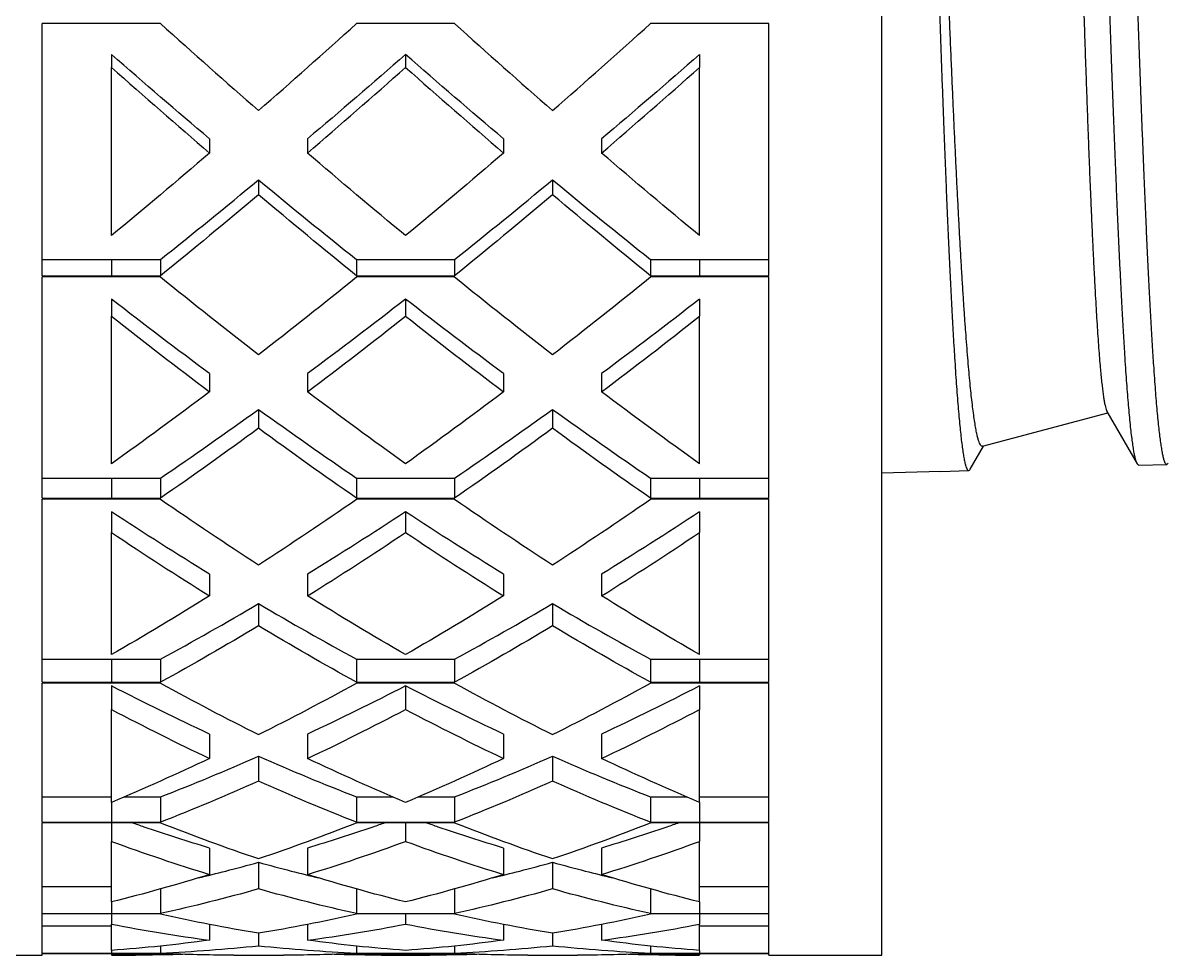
# Model space of a CAD drawing. Header units: inches. Extents: x 0.13 to 5.57, y 0.13 to 4.28.
# Drawn here: x 3.5407 to 3.9538, y 1.2554 to 1.5915 of the extents above; entities that cross this region are included whole.
import ezdxf

# ---------------------------------------------------------------- set-up
doc = ezdxf.new("R2010")
doc.units = ezdxf.units.IN
doc.header["$LTSCALE"] = 0.51841
doc.header["$MEASUREMENT"] = 0
doc.linetypes.add('SLD-Solid', pattern=[0])

msp = doc.modelspace()

# ---------------------------------------------------------------- linework, layer by layer
at = {"color": 7, "linetype": 'SLD-Solid', "lineweight": 25}
for p, q in [((3.8505933, 1.255389), (3.8505933, 1.849139)), ((3.5726523, 1.5912847), (3.5476523, 1.5912847)), ((3.5476523, 1.5003534), (3.5476523, 1.5912847)), ((3.5903299, 1.5912847), (3.5726523, 1.5912847)), ((3.696396, 1.5912847), (3.6610406, 1.5912847)), ((3.7847843, 1.5912847), (3.7671066, 1.5912847)), ((3.8097843, 1.5912847), (3.7847843, 1.5912847)), ((3.8097843, 1.5003534), (3.8097843, 1.5912847)), ((3.5726523, 1.5800867), (3.5726523, 1.5754776)), ((3.6787183, 1.5800867), (3.6787183, 1.5754776)), ((3.7847843, 1.5800867), (3.7847843, 1.5754776)), ((3.5726523, 1.514812), (3.5726523, 1.5754776)), ((3.7847843, 1.514812), (3.7847843, 1.5754776)), ((3.6080076, 1.5497341), (3.6080076, 1.5446051)), ((3.643363, 1.5497341), (3.643363, 1.5446051)), ((3.7140736, 1.5497341), (3.7140736, 1.5446051)), ((3.749429, 1.5497341), (3.749429, 1.5446051)), ((3.6256853, 1.5349492), (3.6256853, 1.5295669)), ((3.7317513, 1.5349492), (3.7317513, 1.5295669)), ((3.5476523, 1.5062277), (3.5726523, 1.5062277)), ((3.5726523, 1.5062277), (3.5903299, 1.5062277)), ((3.5726523, 1.5062277), (3.5726523, 1.5003534)), ((3.5903299, 1.5062277), (3.5903299, 1.5003534)), ((3.6610406, 1.5062277), (3.696396, 1.5062277)), ((3.6610406, 1.5062277), (3.6610406, 1.5003534)), ((3.696396, 1.5062277), (3.696396, 1.5003534)), ((3.7671066, 1.5062277), (3.7847843, 1.5062277)), ((3.7671066, 1.5062277), (3.7671066, 1.5003534)), ((3.7847843, 1.5062277), (3.8097843, 1.5062277)), ((3.7847843, 1.5062277), (3.7847843, 1.5003534)), ((3.5476523, 1.5003534), (3.5726523, 1.5003534)), ((3.5726523, 1.4999297), (3.5476523, 1.4999297)), ((3.5476523, 1.4201606), (3.5476523, 1.4999297)), ((3.5726523, 1.5003534), (3.5903299, 1.5003534)), ((3.5903299, 1.4999297), (3.5726523, 1.4999297)), ((3.6610406, 1.5003534), (3.696396, 1.5003534)), ((3.696396, 1.4999297), (3.6610406, 1.4999297)), ((3.7671066, 1.5003534), (3.7847843, 1.5003534)), ((3.7847843, 1.4999297), (3.7671066, 1.4999297)), ((3.7847843, 1.5003534), (3.8097843, 1.5003534)), ((3.8097843, 1.4999297), (3.7847843, 1.4999297)), ((3.8097843, 1.4201606), (3.8097843, 1.4999297)), ((3.5726523, 1.4919092), (3.5726523, 1.4857897)), ((3.6787183, 1.4919092), (3.6787183, 1.4857897)), ((3.7847843, 1.4919092), (3.7847843, 1.4857897)), ((3.5726523, 1.4325709), (3.5726523, 1.4857897)), ((3.7847843, 1.4325709), (3.7847843, 1.4857897)), ((3.6080076, 1.4650673), (3.6080076, 1.4584879)), ((3.643363, 1.4650673), (3.643363, 1.4584879)), ((3.7140736, 1.4650673), (3.7140736, 1.4584879)), ((3.749429, 1.4650673), (3.749429, 1.4584879)), ((3.6256853, 1.4521511), (3.6256853, 1.4453505)), ((3.7317513, 1.4521511), (3.7317513, 1.4453505)), ((3.8869049, 1.4388687), (3.9320178, 1.4509567)), ((3.9317526, 1.4514154), (3.942691, 1.4324929)), ((3.8823743, 1.4305921), (3.8872047, 1.438949)), ((3.8718111, 1.4297997), (3.8505933, 1.429139)), ((3.8718111, 1.4297997), (3.8818415, 1.430112)), ((3.9432428, 1.4320237), (3.9532685, 1.4323358)), ((3.5476523, 1.4273855), (3.5726523, 1.4273855)), ((3.5726523, 1.4273855), (3.5903299, 1.4273855)), ((3.5726523, 1.4273855), (3.5726523, 1.4201606)), ((3.5903299, 1.4273855), (3.5903299, 1.4201606)), ((3.6610406, 1.4273855), (3.696396, 1.4273855)), ((3.6610406, 1.4273855), (3.6610406, 1.4201606)), ((3.696396, 1.4273855), (3.696396, 1.4201606)), ((3.7671066, 1.4273855), (3.7847843, 1.4273855)), ((3.7671066, 1.4273855), (3.7671066, 1.4201606)), ((3.7847843, 1.4273855), (3.8097843, 1.4273855)), ((3.7847843, 1.4273855), (3.7847843, 1.4201606)), ((3.5476523, 1.4201606), (3.5726523, 1.4201606)), ((3.5726523, 1.4197987), (3.5476523, 1.4197987)), ((3.5476523, 1.3537555), (3.5476523, 1.4197987)), ((3.5726523, 1.4201606), (3.5903299, 1.4201606)), ((3.5903299, 1.4197987), (3.5726523, 1.4197987)), ((3.6610406, 1.4201606), (3.696396, 1.4201606)), ((3.696396, 1.4197987), (3.6610406, 1.4197987)), ((3.7671066, 1.4201606), (3.7847843, 1.4201606)), ((3.7847843, 1.4197987), (3.7671066, 1.4197987)), ((3.7847843, 1.4201606), (3.8097843, 1.4201606)), ((3.8097843, 1.4197987), (3.7847843, 1.4197987)), ((3.8097843, 1.3537555), (3.8097843, 1.4197987)), ((3.5726523, 1.4152134), (3.5726523, 1.40778)), ((3.6787183, 1.4152134), (3.6787183, 1.40778)), ((3.7847843, 1.4152134), (3.7847843, 1.40778)), ((3.5726523, 1.3637187), (3.5726523, 1.40778)), ((3.7847843, 1.3637187), (3.7847843, 1.40778)), ((3.6080076, 1.3927449), (3.6080076, 1.3849266)), ((3.643363, 1.3927449), (3.643363, 1.3849266)), ((3.7140736, 1.3927449), (3.7140736, 1.3849266)), ((3.749429, 1.3927449), (3.749429, 1.3849266)), ((3.6256853, 1.3821126), (3.6256853, 1.3741121)), ((3.7317513, 1.3821126), (3.7317513, 1.3741121)), ((3.5476523, 1.3620988), (3.5726523, 1.3620988)), ((3.5726523, 1.3620988), (3.5903299, 1.3620988)), ((3.5726523, 1.3620988), (3.5726523, 1.3537555)), ((3.5903299, 1.3620988), (3.5903299, 1.3537555)), ((3.6610406, 1.3620988), (3.696396, 1.3620988)), ((3.6610406, 1.3620988), (3.6610406, 1.3537555)), ((3.696396, 1.3620988), (3.696396, 1.3537555)), ((3.7671066, 1.3620988), (3.7847843, 1.3620988)), ((3.7671066, 1.3620988), (3.7671066, 1.3537555)), ((3.7847843, 1.3620988), (3.8097843, 1.3620988)), ((3.7847843, 1.3620988), (3.7847843, 1.3537555)), ((3.5476523, 1.3537555), (3.5726523, 1.3537555)), ((3.5726523, 1.353467), (3.5476523, 1.353467)), ((3.5476523, 1.3032724), (3.5476523, 1.353467)), ((3.5726523, 1.3537555), (3.5903299, 1.3537555)), ((3.5903299, 1.353467), (3.5726523, 1.353467)), ((3.5726523, 1.3524643), (3.5726523, 1.343956)), ((3.6610406, 1.3537555), (3.696396, 1.3537555)), ((3.696396, 1.353467), (3.6610406, 1.353467)), ((3.6787183, 1.3524643), (3.6787183, 1.343956)), ((3.7671066, 1.3537555), (3.7847843, 1.3537555)), ((3.7847843, 1.353467), (3.7671066, 1.353467)), ((3.7847843, 1.3537555), (3.8097843, 1.3537555)), ((3.8097843, 1.353467), (3.7847843, 1.353467)), ((3.7847843, 1.3524643), (3.7847843, 1.343956)), ((3.8097843, 1.3032724), (3.8097843, 1.353467)), ((3.5726523, 1.3104682), (3.5726523, 1.343956)), ((3.7847843, 1.3104682), (3.7847843, 1.343956)), ((3.6080076, 1.3350914), (3.6080076, 1.3262854)), ((3.643363, 1.3350914), (3.643363, 1.3262854)), ((3.7140736, 1.3350914), (3.7140736, 1.3262854)), ((3.749429, 1.3350914), (3.749429, 1.3262854)), ((3.6256853, 1.3270846), (3.6256853, 1.3181415)), ((3.7317513, 1.3270846), (3.7317513, 1.3181415)), ((3.5476523, 1.3124659), (3.5726523, 1.3124659)), ((3.5773025, 1.3124659), (3.5903299, 1.3124659)), ((3.5903299, 1.3124659), (3.5903299, 1.3032724)), ((3.6610406, 1.3124659), (3.6740681, 1.3124659)), ((3.6610406, 1.3124659), (3.6610406, 1.3032724)), ((3.6833685, 1.3124659), (3.696396, 1.3124659)), ((3.696396, 1.3124659), (3.696396, 1.3032724)), ((3.7671066, 1.3124659), (3.7801341, 1.3124659)), ((3.7671066, 1.3124659), (3.7671066, 1.3032724)), ((3.7847843, 1.3124659), (3.8097843, 1.3124659)), ((3.5476523, 1.3032724), (3.5726523, 1.3032724)), ((3.5726523, 1.3030666), (3.5476523, 1.3030666)), ((3.5476523, 1.2703339), (3.5476523, 1.3030666)), ((3.5726523, 1.3032724), (3.5903299, 1.3032724)), ((3.5903299, 1.3030666), (3.5726523, 1.3030666)), ((3.5726523, 1.3030666), (3.5726523, 1.296369)), ((3.6610406, 1.3032724), (3.696396, 1.3032724)), ((3.696396, 1.3030666), (3.6610406, 1.3030666)), ((3.6787183, 1.3030666), (3.6787183, 1.296369)), ((3.7671066, 1.3032724), (3.7847843, 1.3032724)), ((3.7847843, 1.3030666), (3.7671066, 1.3030666)), ((3.7847843, 1.3032724), (3.8097843, 1.3032724)), ((3.8097843, 1.3030666), (3.7847843, 1.3030666)), ((3.7847843, 1.3030666), (3.7847843, 1.296369)), ((3.8097843, 1.2703339), (3.8097843, 1.3030666)), ((3.5726523, 1.2745311), (3.5726523, 1.296369)), ((3.6080076, 1.2939598), (3.6080076, 1.2844492)), ((3.643363, 1.2939598), (3.643363, 1.2844492)), ((3.7140736, 1.2939598), (3.7140736, 1.2844492)), ((3.749429, 1.2939598), (3.749429, 1.2844492)), ((3.7847843, 1.2745311), (3.7847843, 1.296369)), ((3.6256853, 1.2888359), (3.6256853, 1.2792376)), ((3.7317513, 1.2888359), (3.7317513, 1.2792376)), ((3.5476523, 1.2800822), (3.5726523, 1.2800822)), ((3.5903299, 1.2792657), (3.5903299, 1.2703339)), ((3.6610406, 1.2792657), (3.6610406, 1.2703339)), ((3.696396, 1.2792657), (3.696396, 1.2703339)), ((3.7671066, 1.2792657), (3.7671066, 1.2703339)), ((3.7847843, 1.2800822), (3.8097843, 1.2800822)), ((3.5476523, 1.2703339), (3.5726523, 1.2703339)), ((3.5726523, 1.2702174), (3.5476523, 1.2702174)), ((3.5476523, 1.2559987), (3.5476523, 1.2702174)), ((3.5726523, 1.2703339), (3.5903299, 1.2703339)), ((3.5903299, 1.2702174), (3.5726523, 1.2702174)), ((3.5726523, 1.2702174), (3.5726523, 1.2665485)), ((3.6610406, 1.2703339), (3.696396, 1.2703339)), ((3.696396, 1.2702174), (3.6610406, 1.2702174)), ((3.6787183, 1.2702174), (3.6787183, 1.2665485)), ((3.7671066, 1.2703339), (3.7847843, 1.2703339)), ((3.7847843, 1.2702174), (3.7671066, 1.2702174)), ((3.7847843, 1.2703339), (3.8097843, 1.2703339)), ((3.8097843, 1.2702174), (3.7847843, 1.2702174)), ((3.7847843, 1.2702174), (3.7847843, 1.2665485)), ((3.8097843, 1.2559987), (3.8097843, 1.2702174)), ((3.5476523, 1.2659884), (3.5726523, 1.2659884)), ((3.5726523, 1.2570624), (3.5726523, 1.2665485)), ((3.6080076, 1.2665772), (3.6080076, 1.2607626)), ((3.643363, 1.2665772), (3.643363, 1.2607626)), ((3.7140736, 1.2665772), (3.7140736, 1.2607626)), ((3.749429, 1.2665772), (3.749429, 1.2607626)), ((3.7847843, 1.2570624), (3.7847843, 1.2665485)), ((3.7847843, 1.2659884), (3.8097843, 1.2659884)), ((3.6256853, 1.263396), (3.6256853, 1.2586508)), ((3.7317513, 1.263396), (3.7317513, 1.2586508)), ((3.5476523, 1.2559987), (3.5726523, 1.2559987)), ((3.5726523, 1.2559752), (3.5476523, 1.2559752)), ((3.5476523, 1.255389), (3.5476523, 1.2559752)), ((3.5726523, 1.2559987), (3.5903299, 1.2559987)), ((3.5903299, 1.2559752), (3.5726523, 1.2559752)), ((3.5726523, 1.2559752), (3.5726523, 1.2554529)), ((3.5903299, 1.2586799), (3.5903299, 1.2559987)), ((3.6610406, 1.2586799), (3.6610406, 1.2559987)), ((3.6610406, 1.2559987), (3.696396, 1.2559987)), ((3.696396, 1.2559752), (3.6610406, 1.2559752)), ((3.6787183, 1.2559752), (3.6787183, 1.2554529)), ((3.696396, 1.2586799), (3.696396, 1.2559987)), ((3.7671066, 1.2586799), (3.7671066, 1.2559987)), ((3.7671066, 1.2559987), (3.7847843, 1.2559987)), ((3.7847843, 1.2559752), (3.7671066, 1.2559752)), ((3.7847843, 1.2559987), (3.8097843, 1.2559987)), ((3.8097843, 1.2559752), (3.7847843, 1.2559752)), ((3.7847843, 1.2559752), (3.7847843, 1.2554529)), ((3.8097843, 1.255389), (3.8097843, 1.2559752)), ((3.5068433, 1.255389), (3.5476523, 1.255389)), ((3.5726523, 1.255389), (3.5813602, 1.255389)), ((3.6167155, 1.255389), (3.6346551, 1.255389)), ((3.6700104, 1.255389), (3.6874262, 1.255389)), ((3.7227815, 1.255389), (3.7407211, 1.255389)), ((3.7760764, 1.255389), (3.7847843, 1.255389)), ((3.8097843, 1.255389), (3.8505933, 1.255389))]:
    msp.add_line(p, q, dxfattribs=at)
at = {"color": 8, "linetype": 'SLD-Solid', "lineweight": 25}
for p, q in [((3.5726523, 1.3104682), (3.5726523, 1.3032724)), ((3.7847843, 1.3104682), (3.7847843, 1.3032724)), ((3.5726523, 1.2745311), (3.5726523, 1.2703339)), ((3.7847843, 1.2745311), (3.7847843, 1.2703339)), ((3.5726523, 1.2570624), (3.5726523, 1.2559987)), ((3.7847843, 1.2570624), (3.7847843, 1.2559987))]:
    msp.add_line(p, q, dxfattribs=at)
at = {"color": 7, "linetype": 'SLD-Solid', "lineweight": 25}
for points, knots in [([(3.943242, 1.432052), (3.9431613, 1.4320562), (3.9429753, 1.432066), (3.9426841, 1.432458), (3.9423682, 1.4331656), (3.9420529, 1.4342063), (3.941739, 1.4355612), (3.9414267, 1.4372255), (3.9411098, 1.4392285), (3.9407862, 1.4415995), (3.9404557, 1.4443601), (3.9401241, 1.4474662), (3.9397977, 1.4508565), (3.939477, 1.454505), (3.9391624, 1.458393), (3.9388487, 1.462584), (3.9385345, 1.4670842), (3.9382196, 1.4718894), (3.9379055, 1.4769705), (3.9375923, 1.4823106), (3.9372742, 1.4880061), (3.9369494, 1.4941007), (3.936618, 1.5006138), (3.9362862, 1.507429), (3.9359605, 1.514419), (3.9356416, 1.5215533), (3.9353287, 1.5288173), (3.9350154, 1.536334), (3.9347009, 1.5441132), (3.9343852, 1.552145), (3.9340699, 1.5603806), (3.9337556, 1.5687962), (3.9334366, 1.5775437), (3.9331115, 1.5866765), (3.9327807, 1.5962094), (3.9324507, 1.6059672), (3.9321267, 1.6157703), (3.9318084, 1.6255876), (3.9314952, 1.6354103), (3.9311811, 1.6454067), (3.9308654, 1.6555892), (3.9305485, 1.6659437), (3.9302323, 1.6764067), (3.9299177, 1.6869505), (3.9295992, 1.6977652), (3.9292758, 1.708908), (3.9289469, 1.7203873), (3.9286176, 1.7319888), (3.9282933, 1.743501), (3.9279741, 1.7548957), (3.9276597, 1.7661707), (3.9273444, 1.7775209), (3.9270279, 1.7889598), (3.9267106, 1.8004706), (3.9263949, 1.8119824), (3.9260819, 1.8234666), (3.9257652, 1.8351301), (3.9254426, 1.8470274), (3.9251134, 1.8591596), (3.9247832, 1.8712974), (3.9244577, 1.8832214), (3.9241374, 1.8949092), (3.9238221, 1.9063655), (3.9235065, 1.9177901), (3.9231904, 1.9291959), (3.9228748, 1.9405653), (3.9225609, 1.9518281), (3.9222486, 1.9629577), (3.9219318, 1.9741548), (3.9216084, 1.9854649), (3.921278, 1.996882), (3.9209466, 2.0081873), (3.9206201, 2.0191782), (3.9202994, 2.0298409), (3.9199846, 2.0401865), (3.9196706, 2.0503968), (3.9193563, 2.0604829), (3.9190415, 2.0704283), (3.9187275, 2.0801713), (3.9184144, 2.0896908), (3.9180965, 2.0991581), (3.9177718, 2.108605), (3.9174404, 2.1180186), (3.9171086, 2.1272157), (3.9167826, 2.1360332), (3.9164635, 2.1444674), (3.9161505, 2.1525347), (3.9158373, 2.1603782), (3.9155229, 2.1680062), (3.9152074, 2.1754048), (3.9148922, 2.1825283), (3.914578, 2.1893629), (3.914259, 2.1960317), (3.9139339, 2.2025487), (3.9136029, 2.2088958), (3.9132727, 2.2149461), (3.9129486, 2.2205945), (3.9126303, 2.2258478), (3.9123172, 2.2307255), (3.9120032, 2.2353164), (3.9116877, 2.2396246), (3.9113709, 2.2436408), (3.9110548, 2.2473399), (3.9107401, 2.2507174), (3.9104214, 2.253834), (3.9100978, 2.2566845), (3.9097687, 2.2592476), (3.9094394, 2.261467), (3.9091153, 2.2633076), (3.9087962, 2.2647855), (3.908482, 2.2659221), (3.9081668, 2.2667402), (3.9078503, 2.2672431), (3.9075331, 2.2674136), (3.9072431, 2.2673097), (3.9070597, 2.2670051), (3.9069818, 2.2668757)], [0, 0, 0, 0, 0.00664076, 0.01531028, 0.02397979, 0.03269959, 0.04142616, 0.05001232, 0.05860494, 0.06769095, 0.07677695, 0.08589371, 0.09501046, 0.10365596, 0.11230145, 0.12097342, 0.12964539, 0.13836765, 0.14709668, 0.15568526, 0.16428029, 0.17336886, 0.18245743, 0.19157676, 0.20069609, 0.20934393, 0.21799177, 0.22666609, 0.23534041, 0.24406503, 0.25279642, 0.26138733, 0.26998471, 0.27907572, 0.28816674, 0.29728852, 0.3064103, 0.31506061, 0.32371091, 0.3323877, 0.34106449, 0.3497916, 0.35852547, 0.36711884, 0.37571868, 0.38481228, 0.39390588, 0.40303025, 0.41215463, 0.42080751, 0.4294604, 0.43813978, 0.44681916, 0.45554886, 0.46428534, 0.47288128, 0.48148369, 0.49058002, 0.49967635, 0.50880346, 0.51793056, 0.52658598, 0.53524139, 0.5439233, 0.55260521, 0.56133747, 0.57007651, 0.57867495, 0.58727985, 0.59637884, 0.60547784, 0.61460762, 0.62373741, 0.63239527, 0.64105313, 0.6497375, 0.65842187, 0.66715661, 0.67589812, 0.68449898, 0.69310631, 0.70220788, 0.71130945, 0.72044182, 0.72957419, 0.73823441, 0.74689463, 0.75558136, 0.76426809, 0.7730052, 0.78174909, 0.79035229, 0.79896197, 0.808066, 0.81717003, 0.82630487, 0.83543971, 0.84410236, 0.85276501, 0.86145418, 0.87014334, 0.8788829, 0.88762923, 0.89623486, 0.90484697, 0.91395354, 0.92306011, 0.9321975, 0.94133489, 0.95000012, 0.95866536, 0.96735712, 0.97604888, 0.98479104, 0.99353999, 1, 1, 1, 1]), ([(3.9175539, 2.2670374), (3.9175666, 2.2670424), (3.9176889, 2.2670913), (3.9179215, 2.2668615), (3.9182523, 2.2663083), (3.9185841, 2.2653676), (3.9188905, 2.2641833), (3.9191705, 2.2628365), (3.9194239, 2.2614117), (3.9196771, 2.2597806), (3.91993, 2.2579426), (3.920183, 2.2558979), (3.9204372, 2.2536399), (3.9206928, 2.2511661), (3.9209499, 2.2484749), (3.9212078, 2.2455743), (3.9214665, 2.2424645), (3.921726, 2.2391463), (3.9220041, 2.2353765), (3.9223008, 2.2311041), (3.9226159, 2.2262706), (3.9229301, 2.2211438), (3.9232444, 2.2157163), (3.9235593, 2.2099939), (3.9238733, 2.2040112), (3.9241863, 2.1977872), (3.9245043, 2.1912095), (3.924829, 2.1842312), (3.9251606, 2.176834), (3.9254926, 2.1691512), (3.925819, 2.1613266), (3.9261384, 2.1533913), (3.9264515, 2.1453586), (3.9267648, 2.1370911), (3.9270793, 2.1285782), (3.9273949, 2.1198308), (3.9277101, 2.1109024), (3.9280244, 2.1018182), (3.9283436, 2.092414), (3.928669, 2.0826348), (3.9290005, 2.0724672), (3.9293312, 2.0620992), (3.9296555, 2.0517232), (3.9299739, 2.0413699), (3.9302871, 2.0310468), (3.9306011, 2.0205741), (3.9309166, 2.009939), (3.9312335, 1.9991565), (3.9315498, 1.9882929), (3.9318647, 1.9773765), (3.9321838, 1.9662103), (3.9325078, 1.954737), (3.9328373, 1.9429501), (3.9331668, 1.9310707), (3.9334911, 1.9193172), (3.9338102, 1.9077168), (3.9341244, 1.8962698), (3.9344397, 1.8847754), (3.9347563, 1.8732199), (3.9350737, 1.8616207), (3.9353899, 1.8500492), (3.9357036, 1.8385339), (3.9360207, 1.826867), (3.9363435, 1.8149959), (3.9366727, 1.8029211), (3.9370029, 1.7908722), (3.9373283, 1.7790688), (3.9376487, 1.7675312), (3.937964, 1.7562529), (3.9382799, 1.7450345), (3.9385964, 1.7338631), (3.9389126, 1.7227566), (3.9392268, 1.7117834), (3.9395392, 1.700969), (3.9398561, 1.6901183), (3.9401795, 1.6791891), (3.9405099, 1.6681894), (3.9408414, 1.6573307), (3.9411679, 1.6468094), (3.9414889, 1.6366366), (3.9418041, 1.6267996), (3.9421187, 1.6171229), (3.9424333, 1.6075961), (3.9427482, 1.5982353), (3.9430622, 1.5890984), (3.9433752, 1.5802049), (3.9436931, 1.5713946), (3.9440178, 1.5626402), (3.9443494, 1.5539561), (3.9446816, 1.5455124), (3.9450081, 1.5374597), (3.9453277, 1.5297989), (3.9456411, 1.5225124), (3.9459544, 1.5154687), (3.9462687, 1.5086608), (3.9465842, 1.5021011), (3.9468993, 1.4958308), (3.9472135, 1.4898609), (3.9475326, 1.4840841), (3.947858, 1.4784913), (3.9481896, 1.4731016), (3.9485205, 1.4680243), (3.948845, 1.4633477), (3.9491634, 1.4590621), (3.9494765, 1.4551473), (3.9497904, 1.4515302), (3.9501058, 1.448208), (3.9504226, 1.4451885), (3.9507388, 1.4424908), (3.9510537, 1.4401168), (3.9513729, 1.4380237), (3.9516972, 1.4362219), (3.9520268, 1.4347332), (3.9523563, 1.4335934), (3.9526805, 1.4328198), (3.9529995, 1.4323881), (3.9533137, 1.4322973), (3.9535796, 1.4324401), (3.953741, 1.4327382), (3.9537971, 1.4328418)], [0, 0, 0, 0, 0.00104986, 0.01016917, 0.01928848, 0.02843871, 0.03758893, 0.04457452, 0.05156097, 0.05854655, 0.06556346, 0.07258125, 0.07959816, 0.08671211, 0.09382698, 0.10094093, 0.10808799, 0.11523597, 0.12238303, 0.13105075, 0.13971847, 0.14841273, 0.15710699, 0.16585169, 0.17460317, 0.18321384, 0.19183099, 0.20094313, 0.21005527, 0.21919827, 0.22834128, 0.23700882, 0.24567637, 0.25437046, 0.26306456, 0.27180912, 0.28056047, 0.28917093, 0.29778787, 0.30690008, 0.31601229, 0.32515538, 0.33429847, 0.34296356, 0.35162865, 0.36032029, 0.36901193, 0.37775402, 0.3865029, 0.39511091, 0.4037254, 0.41283504, 0.42194469, 0.43108521, 0.44022573, 0.44888821, 0.45755068, 0.46623969, 0.47492871, 0.48366816, 0.4924144, 0.5010198, 0.50963168, 0.51873856, 0.52784543, 0.53698317, 0.54612092, 0.55478088, 0.56344083, 0.57212732, 0.58081381, 0.58955072, 0.5982944, 0.60689732, 0.61550671, 0.62461092, 0.63371513, 0.64285021, 0.65198528, 0.66064281, 0.66930033, 0.67798438, 0.68666842, 0.69540287, 0.7041441, 0.71274461, 0.72135159, 0.73045324, 0.7395549, 0.7486874, 0.75781991, 0.76647506, 0.77513021, 0.78381188, 0.79249355, 0.8012256, 0.80996444, 0.81856259, 0.82716721, 0.83626639, 0.84536557, 0.85449559, 0.86362561, 0.87227833, 0.88093105, 0.88961029, 0.89828952, 0.90701914, 0.91575553, 0.92435125, 0.93295345, 0.94205009, 0.95114674, 0.96027422, 0.96940169, 0.9780518, 0.9867019, 0.99537851, 1, 1, 1, 1]), ([(3.9007849, 2.2556576), (3.9008491, 2.2556389), (3.9010107, 2.2555917), (3.9012701, 2.255137), (3.901563, 2.2543252), (3.9018557, 2.2531554), (3.9021429, 2.2516706), (3.9024244, 2.2498903), (3.9027008, 2.2478358), (3.9029775, 2.2454735), (3.9032556, 2.2427992), (3.9035353, 2.239814), (3.9038147, 2.2365359), (3.9040928, 2.2329777), (3.9043745, 2.2290748), (3.9046612, 2.2247906), (3.9049531, 2.2201046), (3.9052447, 2.2150984), (3.9055312, 2.2098718), (3.9058126, 2.2044537), (3.9060895, 2.1988612), (3.9063677, 2.1929954), (3.9066472, 2.1868483), (3.9069275, 2.180427), (3.9072066, 2.1737706), (3.9074839, 2.1668997), (3.9077646, 2.1596893), (3.9080503, 2.1520912), (3.9083413, 2.1440882), (3.9086327, 2.1358266), (3.9089198, 2.127467), (3.9092027, 2.1190404), (3.909481, 2.1105591), (3.9097597, 2.1018701), (3.9100389, 2.0929624), (3.9103184, 2.0838478), (3.9105965, 2.0745822), (3.9108728, 2.0651912), (3.9111527, 2.0555046), (3.911438, 2.0454675), (3.9117295, 2.0350686), (3.9120225, 2.0245015), (3.9123111, 2.0139689), (3.9125944, 2.0035007), (3.9128725, 1.9931024), (3.9131503, 1.982585), (3.9134286, 1.9719357), (3.9137071, 1.9611697), (3.9139844, 1.9503534), (3.9142605, 1.9395145), (3.9145408, 1.9284569), (3.9148277, 1.9171257), (3.9151208, 1.9055163), (3.9154143, 1.8938481), (3.9157026, 1.8823424), (3.9159851, 1.8710243), (3.9162622, 1.8598924), (3.9165392, 1.8487428), (3.9168167, 1.8375626), (3.9170949, 1.8263688), (3.9173728, 1.8152306), (3.9176503, 1.8041751), (3.9179323, 1.7930022), (3.9182197, 1.781663), (3.9185126, 1.7701604), (3.9188054, 1.7587141), (3.9190927, 1.7475401), (3.9193742, 1.7366559), (3.9196506, 1.726053), (3.9199273, 1.7155357), (3.9202053, 1.7050922), (3.9204851, 1.6947394), (3.9207644, 1.6845415), (3.9210425, 1.6745217), (3.9213243, 1.6644986), (3.921611, 1.6544349), (3.9219029, 1.6443402), (3.9221946, 1.6344104), (3.9224812, 1.6248313), (3.9227625, 1.6156107), (3.9230393, 1.6067346), (3.9233175, 1.5980373), (3.923597, 1.5895093), (3.9238773, 1.5811655), (3.9241564, 1.5730577), (3.9244338, 1.5652026), (3.9247146, 1.5574583), (3.9250003, 1.549803), (3.9252913, 1.5422524), (3.9255828, 1.5349561), (3.9258698, 1.5280487), (3.9261526, 1.5215279), (3.9264309, 1.5153751), (3.9267096, 1.5094733), (3.9269889, 1.5038167), (3.9272684, 1.4984162), (3.9275465, 1.4933058), (3.9278229, 1.4884938), (3.9281028, 1.4838936), (3.9283882, 1.4795016), (3.9286796, 1.4753376), (3.9289725, 1.4714883), (3.9292533, 1.4681157), (3.9295209, 1.4651786), (3.9297752, 1.462632), (3.9300297, 1.4603286), (3.9302843, 1.4582722), (3.930539, 1.456465), (3.930795, 1.4549038), (3.9310523, 1.4535925), (3.9313115, 1.4525487), (3.9315487, 1.4518077), (3.9316999, 1.4515372), (3.9317643, 1.4514221)], [0, 0, 0, 0, 0.00625398, 0.01576478, 0.02527557, 0.03481876, 0.04436194, 0.05338712, 0.0624123, 0.0714652, 0.0805181, 0.08962375, 0.0987365, 0.10770207, 0.11667441, 0.12616439, 0.13565437, 0.14517667, 0.15469897, 0.16370363, 0.17270829, 0.18174064, 0.19077299, 0.19985795, 0.20894999, 0.21789512, 0.22684701, 0.23631539, 0.24578377, 0.25528443, 0.26478509, 0.27376868, 0.28275227, 0.29176346, 0.30077465, 0.30983827, 0.31890896, 0.32783322, 0.33676422, 0.34621025, 0.35565628, 0.36513452, 0.37461277, 0.38357637, 0.39253997, 0.40153108, 0.41052219, 0.41956561, 0.42861606, 0.43752054, 0.44643176, 0.45585673, 0.46528169, 0.47473879, 0.48419589, 0.49314027, 0.50208465, 0.51105649, 0.52002832, 0.52905238, 0.53808348, 0.54696887, 0.55586099, 0.56526591, 0.57467083, 0.58410779, 0.59354476, 0.60246926, 0.61139375, 0.62034567, 0.62929759, 0.63830166, 0.64731276, 0.65617832, 0.66505058, 0.67443471, 0.68381885, 0.69323495, 0.70265105, 0.71155506, 0.72045907, 0.72939046, 0.73832185, 0.74730527, 0.75629568, 0.76514083, 0.77399266, 0.78335524, 0.79271781, 0.8021123, 0.81150679, 0.82038976, 0.82927273, 0.83818299, 0.84709326, 0.85605537, 0.86502447, 0.87384877, 0.88267974, 0.89202, 0.90136026, 0.91073238, 0.9201045, 0.92821679, 0.93633038, 0.94444267, 0.95260214, 0.96076293, 0.96892239, 0.97722962, 0.98553824, 0.99384545, 1, 1, 1, 1]), ([(3.9698756, 1.4611374), (3.9698153, 1.4611141), (3.9696335, 1.4610437), (3.9693308, 1.4612458), (3.9689615, 1.4617338), (3.9685868, 1.4625579), (3.9682059, 1.4637147), (3.9678236, 1.4651975), (3.9674461, 1.4669749), (3.9670744, 1.4690267), (3.9667087, 1.4713357), (3.9663432, 1.473936), (3.9659785, 1.4768232), (3.9656149, 1.4799918), (3.9652519, 1.4834415), (3.964889, 1.487174), (3.9645199, 1.491251), (3.9641442, 1.4956811), (3.9637611, 1.5004813), (3.9633771, 1.5055807), (3.9629992, 1.5108879), (3.962628, 1.5163768), (3.9622635, 1.5220331), (3.9618994, 1.5279462), (3.9615359, 1.5341058), (3.9611732, 1.5405005), (3.9608105, 1.5471309), (3.9604467, 1.5539993), (3.9600757, 1.5612142), (3.9596983, 1.5687759), (3.9593147, 1.5766996), (3.9589312, 1.5848629), (3.9585544, 1.5931229), (3.9581846, 1.6014512), (3.9578213, 1.6098381), (3.9574581, 1.618418), (3.9570949, 1.627176), (3.9567313, 1.636096), (3.9563668, 1.6451796), (3.9560012, 1.6544298), (3.9556296, 1.6639898), (3.9552526, 1.6738515), (3.95487, 1.684026), (3.954488, 1.6943532), (3.9541124, 1.7046545), (3.9537436, 1.7149025), (3.9533806, 1.725093), (3.9530165, 1.7353909), (3.9526514, 1.7457779), (3.9522861, 1.7562355), (3.9519208, 1.7667662), (3.9515555, 1.777373), (3.9511848, 1.7882178), (3.9508091, 1.7992848), (3.9504279, 1.8105798), (3.9500469, 1.8219228), (3.9496717, 1.8331194), (3.949302, 1.8441465), (3.9489371, 1.855006), (3.9485711, 1.8658747), (3.9482052, 1.8767334), (3.9478401, 1.8875627), (3.9474757, 1.8983656), (3.9471117, 1.9091447), (3.9467423, 1.9200628), (3.9463676, 1.9310981), (3.9459868, 1.9422505), (3.945605, 1.9533402), (3.9452279, 1.9641788), (3.9448562, 1.9747498), (3.9444905, 1.985061), (3.9441248, 1.9952816), (3.9437597, 2.0053932), (3.9433958, 2.0153781), (3.9430327, 2.0252391), (3.9426697, 2.0349785), (3.9423007, 2.0447418), (3.9419254, 2.0545034), (3.9415428, 2.0642577), (3.9411589, 2.073845), (3.9407808, 2.083103), (3.9404094, 2.0920238), (3.9400445, 2.1006204), (3.9396801, 2.1090359), (3.9393164, 2.1172553), (3.9389537, 2.1252642), (3.9385911, 2.1330654), (3.9382277, 2.1406605), (3.9378571, 2.1481609), (3.9374798, 2.1555404), (3.9370961, 2.162788), (3.9367124, 2.1697822), (3.9363352, 2.1764066), (3.9359652, 2.1826627), (3.9356017, 2.1885675), (3.9352384, 2.1942209), (3.9348753, 2.1996125), (3.9345121, 2.2047333), (3.934148, 2.2095859), (3.9337826, 2.2141705), (3.9334108, 2.2185516), (3.9330336, 2.222705), (3.9326508, 2.2266159), (3.9322684, 2.2302152), (3.9318926, 2.2334456), (3.9315237, 2.2363182), (3.9311608, 2.2388517), (3.9307971, 2.2410915), (3.9304325, 2.2430326), (3.9300673, 2.244675), (3.9297019, 2.2460096), (3.929355, 2.2470208), (3.92913, 2.2474395), (3.9290268, 2.2476316)], [0, 0, 0, 0, 0.004358399, 0.013163003, 0.021967607, 0.031193009, 0.040418412, 0.049674763, 0.058931113, 0.067736698, 0.076542284, 0.085374752, 0.094207221, 0.103012802, 0.111818385, 0.120650796, 0.129483209, 0.138738001, 0.147992793, 0.157278637, 0.166564481, 0.175395773, 0.184227067, 0.193085329, 0.201943592, 0.210774872, 0.219606153, 0.228464294, 0.237322436, 0.246604079, 0.255885721, 0.265198541, 0.274511362, 0.283368926, 0.292226491, 0.301111087, 0.309995685, 0.318853228, 0.327710772, 0.336595247, 0.34547972, 0.354788804, 0.364097889, 0.373438259, 0.382778631, 0.391663218, 0.400547806, 0.40945947, 0.418371134, 0.427255711, 0.436140288, 0.445051919, 0.45396355, 0.463300976, 0.472638403, 0.4820072, 0.491375997, 0.500288351, 0.509200706, 0.518140216, 0.527079726, 0.535992083, 0.54490444, 0.553843962, 0.562783484, 0.572150234, 0.581516986, 0.590915169, 0.600313354, 0.609253776, 0.618194199, 0.627161911, 0.636129623, 0.645070044, 0.654010466, 0.662978135, 0.671945806, 0.681342346, 0.690738887, 0.700166954, 0.70959502, 0.718561316, 0.727527612, 0.736521291, 0.745514972, 0.754481256, 0.763447542, 0.772441111, 0.781434681, 0.790858292, 0.800281902, 0.809737165, 0.819192429, 0.828184828, 0.837177227, 0.846197077, 0.855216929, 0.864209308, 0.873201688, 0.882221407, 0.891241125, 0.900691986, 0.910142848, 0.919625475, 0.929108104, 0.938127373, 0.947146643, 0.956193409, 0.965240176, 0.974259433, 0.983278689, 0.992325403, 1, 1, 1, 1]), ([(3.8505933, 2.237111), (3.850688, 2.2357459), (3.8508775, 2.2330154), (3.8511623, 2.2286156), (3.8514478, 2.223988), (3.851734, 2.2191115), (3.8520202, 2.2139939), (3.8523074, 2.2086147), (3.8525954, 2.2029724), (3.8528849, 2.1970666), (3.8531749, 2.1909215), (3.853466, 2.1845392), (3.8537581, 2.1779228), (3.854048, 2.1711545), (3.8543356, 2.1642453), (3.8546207, 2.1572069), (3.8549063, 2.1499629), (3.8551921, 2.1425161), (3.8554778, 2.1348704), (3.8557644, 2.1269986), (3.8560522, 2.1189018), (3.8563418, 2.110582), (3.8566322, 2.1020747), (3.8569238, 2.093384), (3.8572165, 2.0845149), (3.8575168, 2.0752694), (3.8578247, 2.0656406), (3.8581402, 2.0556122), (3.8584555, 2.0454158), (3.8587708, 2.0350386), (3.8590859, 2.0244953), (3.8593998, 2.0138504), (3.8597124, 2.0031321), (3.8600299, 1.992147), (3.860354, 1.9808376), (3.8606852, 1.9691957), (3.8610173, 1.9574393), (3.8613441, 1.9457847), (3.8616645, 1.93426), (3.8619786, 1.9228672), (3.862292, 1.9114064), (3.8626062, 1.8998643), (3.8629214, 1.8882579), (3.863236, 1.8766586), (3.8635497, 1.8650954), (3.8638684, 1.8533596), (3.8641937, 1.8413969), (3.8645255, 1.8292065), (3.8648572, 1.8170196), (3.8651825, 1.8050585), (3.8655011, 1.7933452), (3.865814, 1.7818743), (3.8661275, 1.7704436), (3.8664425, 1.7590398), (3.8667587, 1.7476809), (3.8670746, 1.7364369), (3.8673894, 1.7253343), (3.8677088, 1.7141728), (3.8680338, 1.7029073), (3.8683642, 1.6915447), (3.8686939, 1.6803029), (3.869018, 1.6693855), (3.8693366, 1.6588059), (3.8696503, 1.6485521), (3.8699649, 1.6384417), (3.8702811, 1.6284635), (3.8705984, 1.6186343), (3.8709149, 1.6090147), (3.8712295, 1.5996257), (3.8715475, 1.590298), (3.8718706, 1.5810011), (3.8721997, 1.5717483), (3.8725294, 1.5627202), (3.8728542, 1.5540785), (3.873174, 1.5458259), (3.8734889, 1.5379457), (3.8738046, 1.5302959), (3.8741213, 1.5228685), (3.8744385, 1.5156773), (3.8747537, 1.5087667), (3.8750663, 1.5021498), (3.8753831, 1.4957075), (3.875706, 1.4894272), (3.8760358, 1.4833273), (3.8763666, 1.4775305), (3.8766927, 1.4721382), (3.8770136, 1.4671427), (3.8773291, 1.4625238), (3.8776446, 1.4581963), (3.8779601, 1.4541565), (3.8782753, 1.450413), (3.8785892, 1.4469897), (3.8789017, 1.4438901), (3.8792191, 1.4410585), (3.8795431, 1.4385018), (3.8798742, 1.4362414), (3.8802062, 1.4343281), (3.880533, 1.4327918), (3.8808536, 1.4316151), (3.8811679, 1.4307775), (3.8814814, 1.4302567), (3.8817957, 1.4300661), (3.8820893, 1.4301556), (3.8822788, 1.4304625), (3.8823629, 1.4305986)], [0, 0, 0, 0, 0.00894693, 0.01789526, 0.0268422, 0.03583981, 0.04483885, 0.05383647, 0.06299245, 0.07214993, 0.08130591, 0.09051626, 0.09972812, 0.10893847, 0.11788541, 0.12683374, 0.13578068, 0.14477832, 0.15377739, 0.16277503, 0.17193113, 0.18108872, 0.19024481, 0.19945531, 0.20866732, 0.21787781, 0.22776473, 0.23765166, 0.24756887, 0.25748609, 0.26746085, 0.27744337, 0.28726518, 0.29709438, 0.30748849, 0.3178826, 0.32831194, 0.33874128, 0.34862557, 0.35850987, 0.36842445, 0.37833902, 0.38831114, 0.39829101, 0.40811021, 0.41793681, 0.42832817, 0.43871954, 0.44914613, 0.45957272, 0.46945432, 0.47933593, 0.48924782, 0.4991597, 0.50912912, 0.51910629, 0.5289228, 0.53874671, 0.54913529, 0.55952386, 0.56994765, 0.58037143, 0.5902501, 0.60012877, 0.61003771, 0.61994665, 0.62991311, 0.6398873, 0.64970089, 0.65952187, 0.66990735, 0.68029282, 0.6907135, 0.70113417, 0.71100993, 0.72088569, 0.73079171, 0.74069773, 0.75066124, 0.76063249, 0.7704432, 0.78026129, 0.79064368, 0.80102607, 0.81144366, 0.82186124, 0.8317342, 0.84160716, 0.85151036, 0.86141356, 0.87137424, 0.88134265, 0.89115059, 0.9009659, 0.91134534, 0.92172477, 0.93213939, 0.94255401, 0.95242424, 0.96229448, 0.97219495, 0.98209542, 0.99205336, 1, 1, 1, 1]), ([(3.8868952, 1.438905), (3.8868365, 1.4388814), (3.8866566, 1.438809), (3.8863557, 1.4390248), (3.885991, 1.4395365), (3.8856242, 1.4403809), (3.8852578, 1.441532), (3.8848932, 1.4429882), (3.884524, 1.4447742), (3.8841484, 1.4469181), (3.8837664, 1.4494408), (3.8833848, 1.4523028), (3.8830096, 1.4554501), (3.8826408, 1.4588583), (3.8822773, 1.4625099), (3.8819123, 1.4664605), (3.8815454, 1.4707161), (3.8811776, 1.4752729), (3.8808114, 1.4801037), (3.8804476, 1.4851922), (3.8800796, 1.4906298), (3.8797055, 1.4964587), (3.8793247, 1.5026977), (3.8789436, 1.5092362), (3.878568, 1.5159579), (3.8781973, 1.5228339), (3.8778316, 1.5298506), (3.8774655, 1.5371196), (3.8770986, 1.5446505), (3.8767317, 1.552434), (3.8763667, 1.5604228), (3.8760042, 1.5685937), (3.8756374, 1.5770934), (3.8752638, 1.5859741), (3.8748827, 1.5952502), (3.8744998, 1.6047519), (3.8741218, 1.6143132), (3.87375, 1.6239045), (3.8733844, 1.6335172), (3.8730191, 1.6433066), (3.8726534, 1.6532846), (3.8722878, 1.6634377), (3.871924, 1.6737036), (3.8715622, 1.6840549), (3.8711952, 1.6946775), (3.87082, 1.7056277), (3.8704365, 1.7169141), (3.8700523, 1.728327), (3.8696743, 1.7396683), (3.8693033, 1.75091), (3.868939, 1.76205), (3.8685752, 1.7732705), (3.8682108, 1.7845846), (3.867846, 1.7959759), (3.8674821, 1.8073743), (3.8671189, 1.8187514), (3.8667496, 1.8303113), (3.8663731, 1.8421084), (3.8659895, 1.8541444), (3.8656061, 1.8661927), (3.8652295, 1.8780461), (3.8648599, 1.889682), (3.8644969, 1.9011048), (3.8641337, 1.9125022), (3.8637693, 1.9238874), (3.8634031, 1.9352426), (3.863037, 1.9464983), (3.8626723, 1.9576279), (3.8623029, 1.968831), (3.861927, 1.9801535), (3.8615447, 1.99159), (3.8611629, 2.0029224), (3.8607875, 2.0139579), (3.8604187, 2.0246819), (3.8600556, 2.0351046), (3.8596911, 2.0453987), (3.8593245, 2.0555755), (3.8589567, 2.0656181), (3.8585902, 2.0754649), (3.8582262, 2.0850944), (3.8578579, 2.094679), (3.8574835, 2.1042512), (3.8571025, 2.1137987), (3.8567215, 2.1231371), (3.8563461, 2.1321093), (3.8559759, 2.1407104), (3.8556106, 2.1489556), (3.8552445, 2.1569826), (3.8548775, 2.1647996), (3.8545102, 2.1723926), (3.8541449, 2.1797147), (3.8537822, 2.1867519), (3.8534152, 2.1936302), (3.8530417, 2.2003651), (3.8526608, 2.206939), (3.8522784, 2.2132218), (3.8519142, 2.2189006), (3.8515692, 2.2240175), (3.8512437, 2.2286173), (3.8509182, 2.2330093), (3.8507016, 2.2357438), (3.8505933, 2.237111)], [0, 0, 0, 0, 0.00480727, 0.01474633, 0.0246854, 0.03468182, 0.04468594, 0.05452977, 0.06438097, 0.07479499, 0.08520902, 0.09565806, 0.1061071, 0.11604509, 0.12598309, 0.13595137, 0.14591964, 0.15594545, 0.16597899, 0.17585189, 0.18573218, 0.19617686, 0.20662155, 0.21710133, 0.22758111, 0.2375491, 0.24751708, 0.25751547, 0.26751385, 0.27757001, 0.28763394, 0.29753657, 0.30744661, 0.31792308, 0.32839955, 0.33891117, 0.3494228, 0.35941997, 0.36941714, 0.37944484, 0.38947255, 0.39955824, 0.40965173, 0.41958322, 0.42952214, 0.44002947, 0.45053679, 0.46107939, 0.47162199, 0.48164648, 0.49167097, 0.50172608, 0.51178119, 0.52189442, 0.53201544, 0.54197404, 0.55194008, 0.5624759, 0.57301172, 0.58358295, 0.59415418, 0.60420682, 0.61425945, 0.62434277, 0.63442608, 0.6445676, 0.65471692, 0.66470358, 0.6746977, 0.68526292, 0.69582814, 0.70642888, 0.71702963, 0.72711126, 0.7371929, 0.74730525, 0.75741761, 0.76758832, 0.77776689, 0.78778247, 0.79780555, 0.80840121, 0.81899688, 0.82962815, 0.84025943, 0.8503709, 0.86048238, 0.87062468, 0.88076698, 0.89096786, 0.90117664, 0.91122184, 0.92127456, 0.9319018, 0.94252903, 0.95319194, 0.96385485, 0.97288024, 0.98190562, 0.99095281, 1, 1, 1, 1]), ([(3.6080076, 1.2939598), (3.6040792, 1.295177), (3.5962225, 1.2976113), (3.5869266, 1.3006717), (3.581559, 1.3025602), (3.5801199, 1.3030666)], [0, 0, 0, 0, 0.42259093, 0.84518186, 1, 1, 1, 1]), ([(3.6712507, 1.3030666), (3.6698115, 1.3025602), (3.664444, 1.3006717), (3.6551481, 1.2976113), (3.6472913, 1.295177), (3.643363, 1.2939598)], [0, 0, 0, 0, 0.15481814, 0.57740907, 1, 1, 1, 1]), ([(3.7140736, 1.2939598), (3.7101453, 1.295177), (3.7022885, 1.2976113), (3.6929926, 1.3006717), (3.687625, 1.3025602), (3.6861859, 1.3030666)], [0, 0, 0, 0, 0.42259093, 0.84518186, 1, 1, 1, 1]), ([(3.7773167, 1.3030666), (3.7758775, 1.3025602), (3.77051, 1.3006717), (3.7612141, 1.2976113), (3.7533573, 1.295177), (3.749429, 1.2939598)], [0, 0, 0, 0, 0.15481814, 0.57740907, 1, 1, 1, 1]), ([(3.6039119, 1.2832223), (3.6072414, 1.2840324), (3.6144991, 1.2857983), (3.6217569, 1.2877692), (3.6256853, 1.2888359)], [0, 0, 0, 0, 0.45873657, 1, 1, 1, 1]), ([(3.6256853, 1.2888359), (3.6296137, 1.2877692), (3.6368714, 1.2857983), (3.6441292, 1.2840324), (3.6474586, 1.2832223)], [0, 0, 0, 0, 0.541263433, 1, 1, 1, 1]), ([(3.709978, 1.2832223), (3.7133074, 1.2840324), (3.7205651, 1.2857983), (3.7278229, 1.2877692), (3.7317513, 1.2888359)], [0, 0, 0, 0, 0.45873657, 1, 1, 1, 1]), ([(3.7317513, 1.2888359), (3.7356797, 1.2877692), (3.7429374, 1.2857983), (3.7501952, 1.2840324), (3.7535246, 1.2832223)], [0, 0, 0, 0, 0.54126343, 1, 1, 1, 1]), ([(3.6167155, 1.2554103), (3.615777, 1.2554039), (3.6109102, 1.255371), (3.6021151, 1.2555298), (3.5942583, 1.2558267), (3.5903299, 1.2559752)], [0, 0, 0, 0, 0.106698925, 0.553349462, 1, 1, 1, 1]), ([(3.6610406, 1.2559752), (3.6571122, 1.2558267), (3.6492555, 1.2555298), (3.6404603, 1.255371), (3.6355935, 1.2554039), (3.6346551, 1.2554103)], [0, 0, 0, 0, 0.44665054, 0.89330108, 1, 1, 1, 1]), ([(3.7227815, 1.2554103), (3.7218431, 1.2554039), (3.7169763, 1.255371), (3.7081811, 1.2555298), (3.7003243, 1.2558267), (3.696396, 1.2559752)], [0, 0, 0, 0, 0.106698925, 0.553349462, 1, 1, 1, 1]), ([(3.7671066, 1.2559752), (3.7631783, 1.2558267), (3.7553215, 1.2555298), (3.7465263, 1.255371), (3.7416595, 1.2554039), (3.7407211, 1.2554103)], [0, 0, 0, 0, 0.44665054, 0.89330108, 1, 1, 1, 1]), ([(3.5990565, 1.2556741), (3.5981119, 1.2556396), (3.5932388, 1.2554614), (3.5844374, 1.2553582), (3.5765806, 1.2554213), (3.5726523, 1.2554529)], [0, 0, 0, 0, 0.10733287, 0.55366644, 1, 1, 1, 1]), ([(3.6787183, 1.2554529), (3.6747899, 1.2554213), (3.6669332, 1.2553582), (3.6581318, 1.2554614), (3.6532587, 1.2556396), (3.652314, 1.2556741)], [0, 0, 0, 0, 0.44633356, 0.89266713, 1, 1, 1, 1]), ([(3.7051226, 1.2556741), (3.7041779, 1.2556396), (3.6993048, 1.2554614), (3.6905034, 1.2553582), (3.6826467, 1.2554213), (3.6787183, 1.2554529)], [0, 0, 0, 0, 0.10733287, 0.55366644, 1, 1, 1, 1]), ([(3.7847843, 1.2554529), (3.7808559, 1.2554213), (3.7729992, 1.2553582), (3.7641978, 1.2554614), (3.7593247, 1.2556396), (3.75838, 1.2556741)], [0, 0, 0, 0, 0.446333564, 0.892667128, 1, 1, 1, 1])]:
    msp.add_open_spline(points, degree=3, knots=knots, dxfattribs=at)
for points in [[(3.5903299, 1.5912847), (3.6021151, 1.5806689), (3.6139002, 1.5702056), (3.6256853, 1.5599132)], [(3.6256853, 1.5599132), (3.6374704, 1.5702056), (3.6492555, 1.5806689), (3.6610406, 1.5912847)], [(3.696396, 1.5912847), (3.7081811, 1.5806689), (3.7199662, 1.5702056), (3.7317513, 1.5599132)], [(3.7317513, 1.5599132), (3.7435364, 1.5702056), (3.7553215, 1.5806689), (3.7671066, 1.5912847)], [(3.6080076, 1.5497341), (3.5962225, 1.5596806), (3.5844374, 1.5698041), (3.5726523, 1.5800867)], [(3.6787183, 1.5800867), (3.6669332, 1.5698041), (3.6551481, 1.5596806), (3.643363, 1.5497341)], [(3.7140736, 1.5497341), (3.7022885, 1.5596806), (3.6905034, 1.5698041), (3.6787183, 1.5800867)], [(3.7847843, 1.5800867), (3.7729992, 1.5698041), (3.7612141, 1.5596806), (3.749429, 1.5497341)], [(3.5726523, 1.5754776), (3.5844374, 1.5650189), (3.5962225, 1.554722), (3.6080076, 1.5446051)], [(3.643363, 1.5446051), (3.6551481, 1.554722), (3.6669332, 1.5650189), (3.6787183, 1.5754776)], [(3.6787183, 1.5754776), (3.6905034, 1.5650189), (3.7022885, 1.554722), (3.7140736, 1.5446051)], [(3.749429, 1.5446051), (3.7612141, 1.554722), (3.7729992, 1.5650189), (3.7847843, 1.5754776)], [(3.6080076, 1.5446051), (3.5962225, 1.5344882), (3.5844374, 1.5245513), (3.5726523, 1.514812)], [(3.6787183, 1.514812), (3.6669332, 1.5245513), (3.6551481, 1.5344882), (3.643363, 1.5446051)], [(3.7140736, 1.5446051), (3.7022885, 1.5344882), (3.6905034, 1.5245513), (3.6787183, 1.514812)], [(3.7847843, 1.514812), (3.7729992, 1.5245513), (3.7612141, 1.5344882), (3.749429, 1.5446051)], [(3.5903299, 1.5062277), (3.6021151, 1.5156045), (3.6139002, 1.525184), (3.6256853, 1.5349492)], [(3.6256853, 1.5349492), (3.6374704, 1.525184), (3.6492555, 1.5156045), (3.6610406, 1.5062277)], [(3.696396, 1.5062277), (3.7081811, 1.5156045), (3.7199662, 1.525184), (3.7317513, 1.5349492)], [(3.7317513, 1.5349492), (3.7435364, 1.525184), (3.7553215, 1.5156045), (3.7671066, 1.5062277)], [(3.6256853, 1.5295669), (3.6139002, 1.5196344), (3.6021151, 1.5098909), (3.5903299, 1.5003534)], [(3.6610406, 1.5003534), (3.6492555, 1.5098909), (3.6374704, 1.5196344), (3.6256853, 1.5295669)], [(3.7317513, 1.5295669), (3.7199662, 1.5196344), (3.7081811, 1.5098909), (3.696396, 1.5003534)], [(3.7671066, 1.5003534), (3.7553215, 1.5098909), (3.7435364, 1.5196344), (3.7317513, 1.5295669)], [(3.5903299, 1.4999297), (3.6021151, 1.4903984), (3.6139002, 1.4810736), (3.6256853, 1.4719716)], [(3.6256853, 1.4719716), (3.6374704, 1.4810736), (3.6492555, 1.4903984), (3.6610406, 1.4999297)], [(3.696396, 1.4999297), (3.7081811, 1.4903984), (3.7199662, 1.4810736), (3.7317513, 1.4719716)], [(3.7317513, 1.4719716), (3.7435364, 1.4810736), (3.7553215, 1.4903984), (3.7671066, 1.4999297)], [(3.6080076, 1.4650673), (3.5962225, 1.4737929), (3.5844374, 1.4827455), (3.5726523, 1.4919092)], [(3.6787183, 1.4919092), (3.6669332, 1.4827455), (3.6551481, 1.4737929), (3.643363, 1.4650673)], [(3.7140736, 1.4650673), (3.7022885, 1.4737929), (3.6905034, 1.4827455), (3.6787183, 1.4919092)], [(3.7847843, 1.4919092), (3.7729992, 1.4827455), (3.7612141, 1.4737929), (3.749429, 1.4650673)], [(3.5726523, 1.4857897), (3.5844374, 1.4764689), (3.5962225, 1.467363), (3.6080076, 1.4584879)], [(3.643363, 1.4584879), (3.6551481, 1.467363), (3.6669332, 1.4764689), (3.6787183, 1.4857897)], [(3.6787183, 1.4857897), (3.6905034, 1.4764689), (3.7022885, 1.467363), (3.7140736, 1.4584879)], [(3.749429, 1.4584879), (3.7612141, 1.467363), (3.7729992, 1.4764689), (3.7847843, 1.4857897)], [(3.6080076, 1.4584879), (3.5962225, 1.4496129), (3.5844374, 1.4409688), (3.5726523, 1.4325709)], [(3.6787183, 1.4325709), (3.6669332, 1.4409688), (3.6551481, 1.4496129), (3.643363, 1.4584879)], [(3.7140736, 1.4584879), (3.7022885, 1.4496129), (3.6905034, 1.4409688), (3.6787183, 1.4325709)], [(3.7847843, 1.4325709), (3.7729992, 1.4409688), (3.7612141, 1.4496129), (3.749429, 1.4584879)], [(3.5903299, 1.4273855), (3.6021151, 1.4353963), (3.6139002, 1.4436564), (3.6256853, 1.4521511)], [(3.6256853, 1.4521511), (3.6374704, 1.4436564), (3.6492555, 1.4353963), (3.6610406, 1.4273855)], [(3.696396, 1.4273855), (3.7081811, 1.4353963), (3.7199662, 1.4436564), (3.7317513, 1.4521511)], [(3.7317513, 1.4521511), (3.7435364, 1.4436564), (3.7553215, 1.4353963), (3.7671066, 1.4273855)], [(3.6256853, 1.4453505), (3.6139002, 1.4367102), (3.6021151, 1.4283086), (3.5903299, 1.4201606)], [(3.6610406, 1.4201606), (3.6492555, 1.4283086), (3.6374704, 1.4367102), (3.6256853, 1.4453505)], [(3.7317513, 1.4453505), (3.7199662, 1.4367102), (3.7081811, 1.4283086), (3.696396, 1.4201606)], [(3.7671066, 1.4201606), (3.7553215, 1.4283086), (3.7435364, 1.4367102), (3.7317513, 1.4453505)], [(3.5903299, 1.4197987), (3.6021151, 1.4116582), (3.6139002, 1.4037715), (3.6256853, 1.3961525)], [(3.6256853, 1.3961525), (3.6374704, 1.4037715), (3.6492555, 1.4116582), (3.6610406, 1.4197987)], [(3.696396, 1.4197987), (3.7081811, 1.4116582), (3.7199662, 1.4037715), (3.7317513, 1.3961525)], [(3.7317513, 1.3961525), (3.7435364, 1.4037715), (3.7553215, 1.4116582), (3.7671066, 1.4197987)], [(3.6080076, 1.3927449), (3.5962225, 1.3999691), (3.5844374, 1.407463), (3.5726523, 1.4152134)], [(3.6787183, 1.4152134), (3.6669332, 1.407463), (3.6551481, 1.3999691), (3.643363, 1.3927449)], [(3.7140736, 1.3927449), (3.7022885, 1.3999691), (3.6905034, 1.407463), (3.6787183, 1.4152134)], [(3.7847843, 1.4152134), (3.7729992, 1.407463), (3.7612141, 1.3999691), (3.749429, 1.3927449)], [(3.5726523, 1.40778), (3.5844374, 1.3998968), (3.5962225, 1.3922745), (3.6080076, 1.3849266)], [(3.643363, 1.3849266), (3.6551481, 1.3922745), (3.6669332, 1.3998968), (3.6787183, 1.40778)], [(3.6787183, 1.40778), (3.6905034, 1.3998968), (3.7022885, 1.3922745), (3.7140736, 1.3849266)], [(3.749429, 1.3849266), (3.7612141, 1.3922745), (3.7729992, 1.3998968), (3.7847843, 1.40778)], [(3.6080076, 1.3849266), (3.5962225, 1.3775787), (3.5844374, 1.3705052), (3.5726523, 1.3637187)], [(3.6787183, 1.3637187), (3.6669332, 1.3705052), (3.6551481, 1.3775787), (3.643363, 1.3849266)], [(3.7140736, 1.3849266), (3.7022885, 1.3775787), (3.6905034, 1.3705052), (3.6787183, 1.3637187)], [(3.7847843, 1.3637187), (3.7729992, 1.3705052), (3.7612141, 1.3775787), (3.749429, 1.3849266)], [(3.5903299, 1.3620988), (3.6021151, 1.3684861), (3.6139002, 1.3751613), (3.6256853, 1.3821126)], [(3.6256853, 1.3821126), (3.6374704, 1.3751613), (3.6492555, 1.3684861), (3.6610406, 1.3620988)], [(3.696396, 1.3620988), (3.7081811, 1.3684861), (3.7199662, 1.3751613), (3.7317513, 1.3821126)], [(3.7317513, 1.3821126), (3.7435364, 1.3751613), (3.7553215, 1.3684861), (3.7671066, 1.3620988)], [(3.6256853, 1.3741121), (3.6139002, 1.3670418), (3.6021151, 1.3602522), (3.5903299, 1.3537555)], [(3.6610406, 1.3537555), (3.6492555, 1.3602522), (3.6374704, 1.3670418), (3.6256853, 1.3741121)], [(3.7317513, 1.3741121), (3.7199662, 1.3670418), (3.7081811, 1.3602522), (3.696396, 1.3537555)], [(3.7671066, 1.3537555), (3.7553215, 1.3602522), (3.7435364, 1.3670418), (3.7317513, 1.3741121)], [(3.6080076, 1.3350914), (3.5962225, 1.3405819), (3.5844374, 1.3463763), (3.5726523, 1.3524643)], [(3.5903299, 1.353467), (3.6021151, 1.3469789), (3.6139002, 1.3407839), (3.6256853, 1.3348928)], [(3.6256853, 1.3348928), (3.6374704, 1.3407839), (3.6492555, 1.3469789), (3.6610406, 1.353467)], [(3.6787183, 1.3524643), (3.6669332, 1.3463763), (3.6551481, 1.3405819), (3.643363, 1.3350914)], [(3.7140736, 1.3350914), (3.7022885, 1.3405819), (3.6905034, 1.3463763), (3.6787183, 1.3524643)], [(3.696396, 1.353467), (3.7081811, 1.3469789), (3.7199662, 1.3407839), (3.7317513, 1.3348928)], [(3.7317513, 1.3348928), (3.7435364, 1.3407839), (3.7553215, 1.3469789), (3.7671066, 1.353467)], [(3.7847843, 1.3524643), (3.7729992, 1.3463763), (3.7612141, 1.3405819), (3.749429, 1.3350914)], [(3.5726523, 1.343956), (3.5844374, 1.3377637), (3.5962225, 1.33187), (3.6080076, 1.3262854)], [(3.643363, 1.3262854), (3.6551481, 1.33187), (3.6669332, 1.3377637), (3.6787183, 1.343956)], [(3.6787183, 1.343956), (3.6905034, 1.3377637), (3.7022885, 1.33187), (3.7140736, 1.3262854)], [(3.749429, 1.3262854), (3.7612141, 1.33187), (3.7729992, 1.3377637), (3.7847843, 1.343956)], [(3.6080076, 1.3262854), (3.5962225, 1.3207009), (3.5844374, 1.3154253), (3.5726523, 1.3104682)], [(3.5903299, 1.3124659), (3.6021151, 1.3170245), (3.6139002, 1.3219003), (3.6256853, 1.3270846)], [(3.6256853, 1.3270846), (3.6374704, 1.3219003), (3.6492555, 1.3170245), (3.6610406, 1.3124659)], [(3.6787183, 1.3104682), (3.6669332, 1.3154253), (3.6551481, 1.3207009), (3.643363, 1.3262854)], [(3.7140736, 1.3262854), (3.7022885, 1.3207009), (3.6905034, 1.3154253), (3.6787183, 1.3104682)], [(3.696396, 1.3124659), (3.7081811, 1.3170245), (3.7199662, 1.3219003), (3.7317513, 1.3270846)], [(3.7317513, 1.3270846), (3.7435364, 1.3219003), (3.7553215, 1.3170245), (3.7671066, 1.3124659)], [(3.7847843, 1.3104682), (3.7729992, 1.3154253), (3.7612141, 1.3207009), (3.749429, 1.3262854)], [(3.6256853, 1.3181415), (3.6139002, 1.3128683), (3.6021151, 1.307909), (3.5903299, 1.3032724)], [(3.6610406, 1.3032724), (3.6492555, 1.307909), (3.6374704, 1.3128683), (3.6256853, 1.3181415)], [(3.7317513, 1.3181415), (3.7199662, 1.3128683), (3.7081811, 1.307909), (3.696396, 1.3032724)], [(3.7671066, 1.3032724), (3.7553215, 1.307909), (3.7435364, 1.3128683), (3.7317513, 1.3181415)], [(3.5903299, 1.3030666), (3.6021151, 1.2984395), (3.6139002, 1.2941352), (3.6256853, 1.2901614)], [(3.6256853, 1.2901614), (3.6374704, 1.2941352), (3.6492555, 1.2984395), (3.6610406, 1.3030666)], [(3.696396, 1.3030666), (3.7081811, 1.2984395), (3.7199662, 1.2941352), (3.7317513, 1.2901614)], [(3.7317513, 1.2901614), (3.7435364, 1.2941352), (3.7553215, 1.2984395), (3.7671066, 1.3030666)], [(3.5726523, 1.296369), (3.5844374, 1.2920666), (3.5962225, 1.288091), (3.6080076, 1.2844492)], [(3.643363, 1.2844492), (3.6551481, 1.288091), (3.6669332, 1.2920666), (3.6787183, 1.296369)], [(3.6787183, 1.296369), (3.6905034, 1.2920666), (3.7022885, 1.288091), (3.7140736, 1.2844492)], [(3.749429, 1.2844492), (3.7612141, 1.288091), (3.7729992, 1.2920666), (3.7847843, 1.296369)], [(3.6080076, 1.2844492), (3.5962225, 1.2808074), (3.5844374, 1.2774994), (3.5726523, 1.2745311)], [(3.6787183, 1.2745311), (3.6669332, 1.2774994), (3.6551481, 1.2808074), (3.643363, 1.2844492)], [(3.7140736, 1.2844492), (3.7022885, 1.2808074), (3.6905034, 1.2774994), (3.6787183, 1.2745311)], [(3.7847843, 1.2745311), (3.7729992, 1.2774994), (3.7612141, 1.2808074), (3.749429, 1.2844492)], [(3.6256853, 1.2792376), (3.6139002, 1.2759311), (3.6021151, 1.2729614), (3.5903299, 1.2703339)], [(3.6610406, 1.2703339), (3.6492555, 1.2729614), (3.6374704, 1.2759311), (3.6256853, 1.2792376)], [(3.7317513, 1.2792376), (3.7199662, 1.2759311), (3.7081811, 1.2729614), (3.696396, 1.2703339)], [(3.7671066, 1.2703339), (3.7553215, 1.2729614), (3.7435364, 1.2759311), (3.7317513, 1.2792376)], [(3.5903299, 1.2702174), (3.6021151, 1.2676), (3.6139002, 1.2653249), (3.6256853, 1.263396)], [(3.6256853, 1.263396), (3.6374704, 1.2653249), (3.6492555, 1.2676), (3.6610406, 1.2702174)], [(3.696396, 1.2702174), (3.7081811, 1.2676), (3.7199662, 1.2653249), (3.7317513, 1.263396)], [(3.7317513, 1.263396), (3.7435364, 1.2653249), (3.7553215, 1.2676), (3.7671066, 1.2702174)], [(3.5726523, 1.2665485), (3.5844374, 1.2642743), (3.5962225, 1.2623446), (3.6080076, 1.2607626)], [(3.643363, 1.2607626), (3.6551481, 1.2623446), (3.6669332, 1.2642743), (3.6787183, 1.2665485)], [(3.6787183, 1.2665485), (3.6905034, 1.2642743), (3.7022885, 1.2623446), (3.7140736, 1.2607626)], [(3.749429, 1.2607626), (3.7612141, 1.2623446), (3.7729992, 1.2642743), (3.7847843, 1.2665485)], [(3.6080076, 1.2607626), (3.5962225, 1.2591807), (3.5844374, 1.2579465), (3.5726523, 1.2570624)], [(3.6787183, 1.2570624), (3.6669332, 1.2579465), (3.6551481, 1.2591807), (3.643363, 1.2607626)], [(3.7140736, 1.2607626), (3.7022885, 1.2591807), (3.6905034, 1.2579465), (3.6787183, 1.2570624)], [(3.7847843, 1.2570624), (3.7729992, 1.2579465), (3.7612141, 1.2591807), (3.749429, 1.2607626)], [(3.6256853, 1.2586508), (3.6139002, 1.2574172), (3.6021151, 1.2565326), (3.5903299, 1.2559987)], [(3.6610406, 1.2559987), (3.6492555, 1.2565326), (3.6374704, 1.2574172), (3.6256853, 1.2586508)], [(3.7317513, 1.2586508), (3.7199662, 1.2574172), (3.7081811, 1.2565326), (3.696396, 1.2559987)], [(3.7671066, 1.2559987), (3.7553215, 1.2565326), (3.7435364, 1.2574172), (3.7317513, 1.2586508)]]:
    msp.add_open_spline(points, degree=3, dxfattribs=at)

doc.saveas('drawing.dxf')
